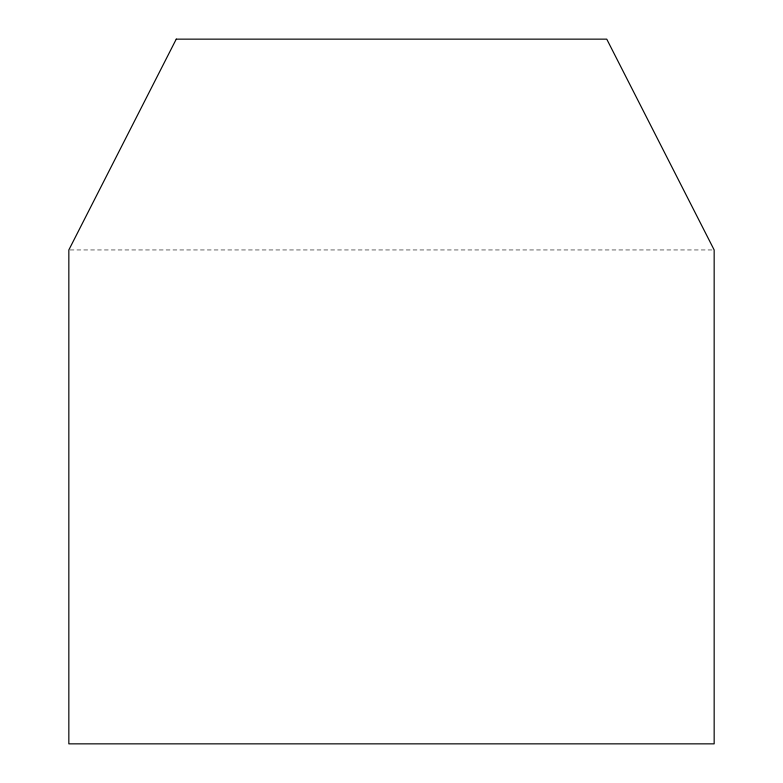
<?xml version="1.0" encoding="UTF-8"?>
<svg xmlns="http://www.w3.org/2000/svg" width="783" height="783" viewBox="0 0 783 783"><rect width="100%" height="100%" fill="white"/><g stroke="black" fill="none" stroke-linecap="round" stroke-linejoin="round"><path stroke-width="0.59" stroke-dasharray="3.92 2.94" d="M70.059 249.953L712.941 249.953"/><path stroke-width="1.17" d="M176.244 39.15L68.835 249.953L68.835 743.85L714.165 743.85L714.165 249.953L606.756 39.15L176.244 39.15"/></g></svg>
